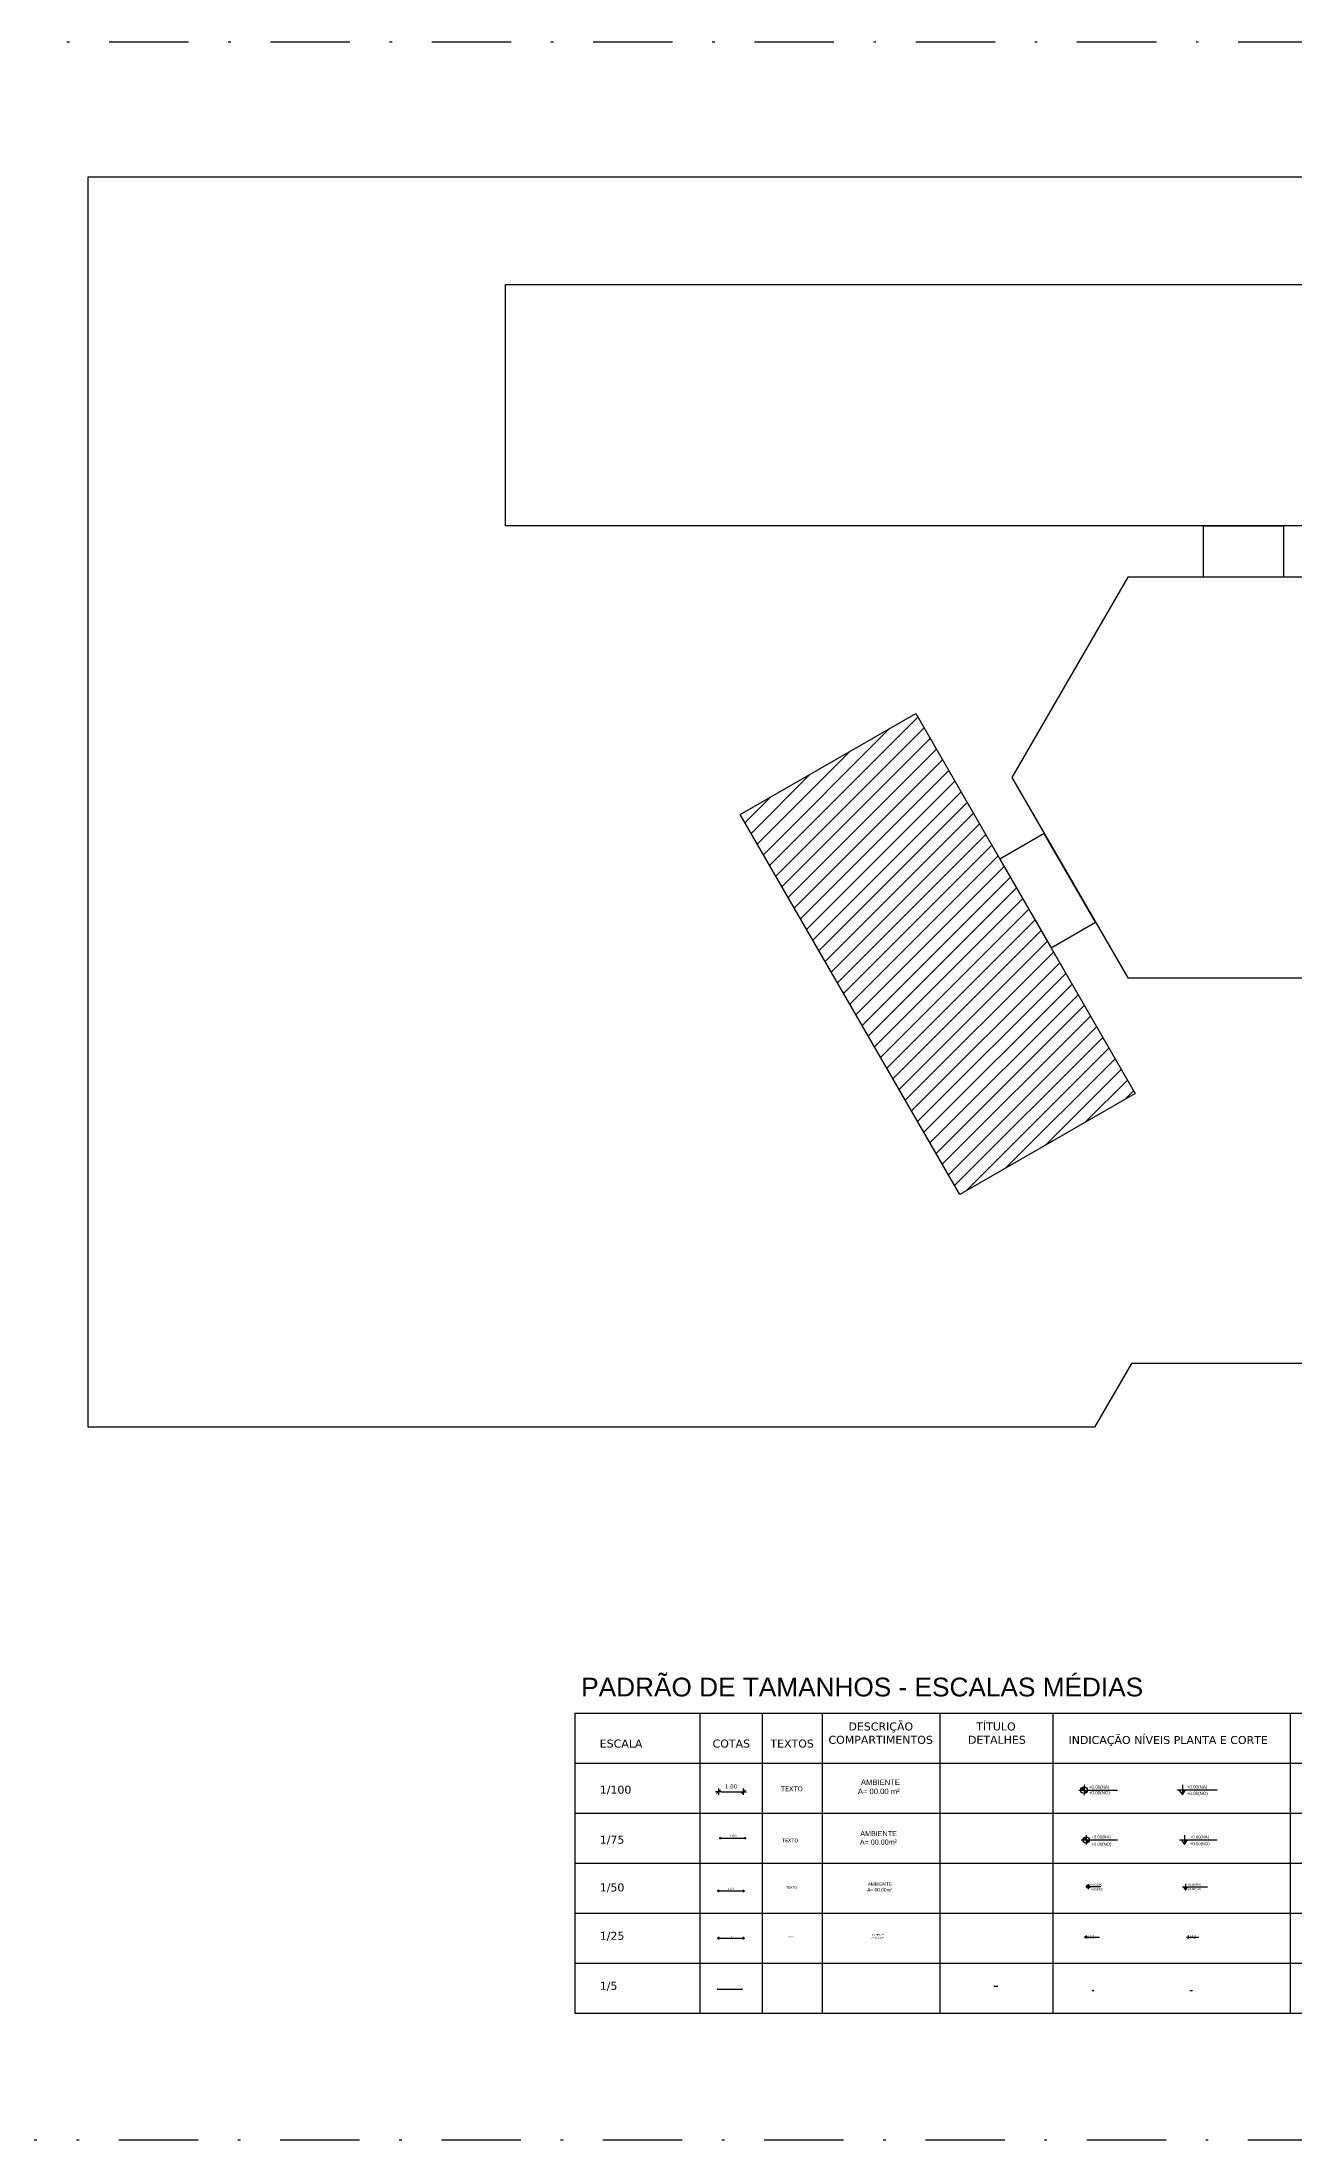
# Model space of a CAD drawing. Extents: x 11 to 195, y 73 to 157.
# Drawn here: x 92.4 to 142.4, y 72.8 to 156.8 of the extents above; entities that cross this region are included whole.
import ezdxf

# ---------------------------------------------------------------- set-up
doc = ezdxf.new("R2010")
doc.units = 0
doc.header["$LTSCALE"] = 0.005
doc.header["$PDMODE"] = 3
doc.linetypes.add('DASHDOT', pattern=[25.4, 12.7, -6.35, 0, -6.35])
doc.layers.get('0').update_dxf_attribs({"linetype": 'CONTINUOUS'})
doc.layers.get('DEFPOINTS').update_dxf_attribs({"linetype": 'CONTINUOUS'})
for name, color, linetype in [('A-01', 1, 'CONTINUOUS'), ('ARQ-CTA-1_025', 1, 'CONTINUOUS'), ('ARQ-CTA-1_050', 1, 'CONTINUOUS'), ('ARQ-CTA-1_100', 1, 'CONTINUOUS'), ('ARQ-HTC', 9, 'CONTINUOUS'), ('ARQ-SMB-1_025', 1, 'CONTINUOUS'), ('ARQ-SMB-1_050', 1, 'CONTINUOUS'), ('ARQ-SMB-1_075', 1, 'CONTINUOUS'), ('ARQ-SMB-1_100', 1, 'CONTINUOUS'), ('ARQ-TXT', 2, 'CONTINUOUS'), ('ARQ-TXT-1_025', 6, 'CONTINUOUS'), ('ARQ-TXT-1_050', 2, 'CONTINUOUS'), ('ARQ-TXT-1_075', 2, 'CONTINUOUS')]:
    doc.layers.add(name, color=color, linetype=linetype)
doc.styles.add('ESC-50-A20', font='arial.ttf', dxfattribs={"height": 0.1})
doc.styles.add('FNDE Text Cota 0075', font='verdana.ttf', dxfattribs={"height": 0.1})
doc.styles.add('FNDE Texto Cota 0005', font='verdana.ttf', dxfattribs={"height": 0.008})
doc.styles.add('FNDE Texto Cota 0025', font='verdana.ttf', dxfattribs={"height": 0.04})
doc.styles.add('FNDE Texto Cota 0050', font='verdana.ttf', dxfattribs={"height": 0.08})
doc.styles.add('FNDE Texto Cota 0100', font='verdana.ttf', dxfattribs={"height": 0.16})
doc.dimstyles.new('FNDE 1-0005', dxfattribs={"dimscale": 2.5, "dimtxt": 0.008, "dimasz": 0.0025, "dimexe": 0.15, "dimexo": 0.15, "dimgap": 0.0025, "dimtad": 1, "dimzin": 4, "dimdsep": 46, "dimtxsty": 'FNDE Texto Cota 0005', "dimblk": 'tic', "dimcen": 0.15, "dimdle": 0.15, "dimse1": 1, "dimse2": 1, "dimclrd": 251, "dimclre": 251, "dimclrt": 256, "dimaunit": 1, "dimadec": 3, "dimazin": 0, "dimtfac": 1, "dimtix": 1, "dimtmove": 2, "dimatfit": 3, "dimldrblk": 'tic', "dimfxl": 0.15, "dimtvp": 1, "dimtolj": 1, "dimtzin": 0, "dimarcsym": 0})
doc.dimstyles.new('FNDE 1-0025', dxfattribs={"dimscale": 5, "dimtxt": 0.04, "dimasz": 0.01, "dimexe": 0.15, "dimexo": 0.15, "dimgap": 0.005, "dimtad": 1, "dimzin": 1, "dimdsep": 46, "dimtxsty": 'FNDE Texto Cota 0025', "dimblk": 'tic', "dimcen": 0.015, "dimdle": 0.15, "dimse1": 1, "dimse2": 1, "dimclrd": 251, "dimclre": 251, "dimclrt": 256, "dimaunit": 1, "dimadec": 3, "dimazin": 0, "dimtfac": 1, "dimtix": 1, "dimtmove": 2, "dimatfit": 3, "dimfxl": 0.15, "dimtvp": 1, "dimtolj": 1, "dimtzin": 0, "dimarcsym": 0})
doc.dimstyles.new('FNDE 1-0050', dxfattribs={"dimscale": 5, "dimtxt": 0.08, "dimasz": 0.01, "dimexe": 0.15, "dimexo": 0.15, "dimgap": 0.01, "dimtad": 1, "dimzin": 1, "dimdsep": 46, "dimtxsty": 'FNDE Texto Cota 0050', "dimblk": 'tic', "dimcen": 0.015, "dimdle": 0.15, "dimse1": 1, "dimse2": 1, "dimclrd": 251, "dimclre": 251, "dimclrt": 256, "dimaunit": 1, "dimadec": 3, "dimazin": 0, "dimtfac": 1, "dimtix": 1, "dimtmove": 2, "dimatfit": 3, "dimfxl": 0.15, "dimtvp": 1, "dimtolj": 1, "dimtzin": 0, "dimarcsym": 0})
doc.dimstyles.new('FNDE 1-0100', dxfattribs={"dimscale": 2.5, "dimtxt": 0.16, "dimasz": 0.05, "dimexe": 0.15, "dimexo": 0.15, "dimgap": 0.05, "dimtad": 1, "dimzin": 4, "dimdsep": 46, "dimtxsty": 'FNDE Texto Cota 0100', "dimblk": 'tic', "dimcen": 0.15, "dimdle": 0.15, "dimse1": 1, "dimse2": 1, "dimclrd": 251, "dimclre": 251, "dimclrt": 256, "dimaunit": 1, "dimadec": 3, "dimazin": 0, "dimtfac": 1, "dimtix": 1, "dimtmove": 2, "dimatfit": 3, "dimldrblk": 'tic', "dimfxl": 0.15, "dimtvp": 1, "dimtolj": 1, "dimtzin": 0, "dimarcsym": 0})
doc.dimstyles.new('FNDE 1-075', dxfattribs={"dimscale": 2.5, "dimtxt": 0.1, "dimasz": 0.015, "dimexe": 0.15, "dimexo": 0.15, "dimgap": 0.015, "dimtad": 1, "dimzin": 4, "dimdsep": 46, "dimtxsty": 'FNDE Text Cota 0075', "dimblk": 'tic', "dimcen": 0.025, "dimdle": 0.15, "dimse1": 1, "dimse2": 1, "dimclrd": 251, "dimclre": 251, "dimclrt": 256, "dimaunit": 1, "dimadec": 3, "dimazin": 0, "dimtfac": 1, "dimtix": 1, "dimtmove": 2, "dimatfit": 3, "dimldrblk": 'DOTSMALL', "dimfxl": 0.15, "dimtvp": 1, "dimtolj": 1, "dimtzin": 0, "dimarcsym": 0})

# ---------------------------------------------------------------- blocks, each defined once
blk = doc.blocks.new('FNDE-Nível Corte-1_050')
blk.add_hatch(color=251).paths.add_polyline_path([(140.657, -0.187), (140.741, -0.187), (140.657, -0.313)])
at = {"color": 251}
for p, q in [((140.531, -0.187), (141.531, -0.187)), ((140.657, -0.061), (140.657, -0.313))]:
    blk.add_line(p, q, dxfattribs=at)
blk.add_lwpolyline([(140.573, -0.187), (140.657, -0.313), (140.741, -0.187)], dxfattribs=at)
blk = doc.blocks.new('tic')
at = {"color": 251}
for p, q in [((-1, 0), (1, 0)), ((0, -1), (0, 1))]:
    blk.add_line(p, q, dxfattribs=at)
blk.add_line((-0.6, -0.6), (0.6, 0.6))
blk = doc.blocks.new('*D112')
at = {"layer": 'ARQ-CTA-1_025', "color": 251, "lineweight": -2}
blk.add_line((119.46, 80.923), (120.36, 80.923), dxfattribs=at)
at = {"layer": 'DEFPOINTS', "color": 0}
for p in [(120.41, 80.923), (119.41, 79.923), (120.41, 79.923)]:
    blk.add_point(p, dxfattribs=at)
at = {"layer": 'ARQ-CTA-1_025', "color": 251, "lineweight": -2, "xscale": 0.05, "yscale": 0.05, "zscale": 0.05, "rotation": 180}
blk.add_blockref('tic', (119.41, 80.923), dxfattribs=at)
at = {"layer": 'ARQ-CTA-1_025', "color": 251, "lineweight": -2, "xscale": 0.05, "yscale": 0.05, "zscale": 0.05}
blk.add_blockref('tic', (120.41, 80.923), dxfattribs=at)
at = {"layer": 'ARQ-CTA-1_025', "insert": (119.91, 80.969), "char_height": 0.04, "attachment_point": 5, "style": 'FNDE Texto Cota 0025'}
blk.add_mtext('\\A1;1.00', dxfattribs=at)
blk = doc.blocks.new('*D113')
at = {"layer": 'ARQ-CTA-1_100', "color": 251, "lineweight": -2}
blk.add_line((119.535, 86.778), (120.285, 86.778), dxfattribs=at)
at = {"layer": 'DEFPOINTS', "color": 0}
for p in [(120.41, 86.778), (119.41, 85.923), (120.41, 85.923)]:
    blk.add_point(p, dxfattribs=at)
at = {"layer": 'ARQ-CTA-1_100', "color": 251, "lineweight": -2, "xscale": 0.125, "yscale": 0.125, "zscale": 0.125, "rotation": 180}
blk.add_blockref('tic', (119.41, 86.778), dxfattribs=at)
at = {"layer": 'ARQ-CTA-1_100', "color": 251, "lineweight": -2, "xscale": 0.125, "yscale": 0.125, "zscale": 0.125}
blk.add_blockref('tic', (120.41, 86.778), dxfattribs=at)
at = {"layer": 'ARQ-CTA-1_100', "insert": (119.91, 86.987), "char_height": 0.16, "attachment_point": 5, "style": 'FNDE Texto Cota 0100'}
blk.add_mtext('\\A1;1.00', dxfattribs=at)
blk = doc.blocks.new('FNDE-Nível Planta-1_025')
at = {"linetype": 'Continuous', "ltscale": 0.5}
h = blk.add_hatch(color=251, dxfattribs=at)
h.paths.add_polyline_path([(135.657, 3.813), (135.657, 3.855, 0.414214), (135.615, 3.813)])
h.paths.add_polyline_path([(135.657, 3.813), (135.657, 3.771, 0.414214), (135.699, 3.813)])
at = {"color": 251}
for p, q in [((135.594, 3.813), (135.699, 3.813)), ((135.657, 3.876), (135.657, 3.75)), ((135.699, 3.813), (136.199, 3.813))]:
    blk.add_line(p, q, dxfattribs=at)
blk.add_circle((135.657, 3.813), 0.042, dxfattribs=at)
blk = doc.blocks.new('FNDE-Nível Planta-1_050')
at = {"linetype": 'Continuous', "ltscale": 0.5}
h = blk.add_hatch(color=251, dxfattribs=at)
h.paths.add_polyline_path([(135.698, 5.827), (135.698, 5.894, 0.414214), (135.631, 5.827)])
h.paths.add_polyline_path([(135.698, 5.827), (135.698, 5.76, 0.414214), (135.766, 5.827)])
at = {"color": 251}
for p, q in [((135.698, 5.928), (135.698, 5.726)), ((135.598, 5.827), (135.766, 5.827)), ((135.766, 5.827), (136.198, 5.827))]:
    blk.add_line(p, q, dxfattribs=at)
blk.add_circle((135.698, 5.827), 0.0672, dxfattribs=at)
blk = doc.blocks.new('FNDE-Nível Corte-1_100')
blk.add_hatch(color=251).paths.add_polyline_path([(140.66, 1.81), (140.82, 1.81), (140.66, 1.56)])
at = {"color": 251}
for p, q in [((140.4, 1.81), (142.4, 1.81)), ((140.66, 2.07), (140.66, 1.56))]:
    blk.add_line(p, q, dxfattribs=at)
blk.add_lwpolyline([(140.49, 1.81), (140.66, 1.56), (140.82, 1.81)], dxfattribs=at)
blk = doc.blocks.new('FNDE-Nível Corte-1_025')
blk.add_hatch(color=251).paths.add_polyline_path([(140.657, -2.479), (140.699, -2.479), (140.657, -2.542)])
at = {"color": 251}
for p, q in [((140.594, -2.479), (141.094, -2.479)), ((140.657, -2.416), (140.657, -2.542))]:
    blk.add_line(p, q, dxfattribs=at)
blk.add_lwpolyline([(140.615, -2.479), (140.657, -2.542), (140.699, -2.479)], dxfattribs=at)
blk = doc.blocks.new('FNDE-Nível Planta-1_100')
at = {"linetype": 'Continuous', "ltscale": 0.5}
h = blk.add_hatch(color=1, dxfattribs=at)
h.paths.add_polyline_path([(135.66, 7.81), (135.66, 7.98, 0.414214), (135.49, 7.81)])
h.paths.add_polyline_path([(135.66, 7.81), (135.66, 7.65, 0.414214), (135.82, 7.81)])
at = {"color": 1}
for p, q in [((135.4, 7.81), (135.82, 7.81)), ((135.66, 8.07), (135.66, 7.56)), ((135.82, 7.81), (137.34, 7.81))]:
    blk.add_line(p, q, dxfattribs=at)
blk.add_circle((135.66, 7.81), 0.168, dxfattribs=at)
blk = doc.blocks.new('*D114')
at = {"layer": 'ARQ-CTA-1_050', "color": 251, "lineweight": -2}
blk.add_line((119.46, 82.81), (120.36, 82.81), dxfattribs=at)
at = {"layer": 'DEFPOINTS', "color": 0}
for p in [(119.41, 83.355), (120.41, 83.355), (120.41, 82.81)]:
    blk.add_point(p, dxfattribs=at)
at = {"layer": 'ARQ-CTA-1_050', "color": 251, "lineweight": -2, "xscale": 0.05, "yscale": 0.05, "zscale": 0.05, "rotation": 180}
blk.add_blockref('tic', (119.41, 82.81), dxfattribs=at)
at = {"layer": 'ARQ-CTA-1_050', "color": 251, "lineweight": -2, "xscale": 0.05, "yscale": 0.05, "zscale": 0.05}
blk.add_blockref('tic', (120.41, 82.81), dxfattribs=at)
at = {"layer": 'ARQ-CTA-1_050', "insert": (119.91, 82.893), "char_height": 0.08, "attachment_point": 5, "style": 'FNDE Texto Cota 0050'}
blk.add_mtext('\\A1;1.00', dxfattribs=at)
blk = doc.blocks.new('*D115')
at = {"layer": 'ARQ-HTC', "color": 251, "linetype": 'Continuous', "lineweight": -2}
blk.add_line((119.514, 84.92), (120.439, 84.92), dxfattribs=at)
at = {"layer": 'DEFPOINTS', "color": 0, "linetype": 'Continuous'}
for p in [(119.477, 85.045), (120.477, 85.045), (120.477, 84.92)]:
    blk.add_point(p, dxfattribs=at)
at = {"layer": 'ARQ-HTC', "color": 251, "linetype": 'Continuous', "lineweight": -2, "xscale": 0.0375, "yscale": 0.0375, "zscale": 0.0375, "rotation": 180}
blk.add_blockref('tic', (119.477, 84.92), dxfattribs=at)
at = {"layer": 'ARQ-HTC', "color": 251, "linetype": 'Continuous', "lineweight": -2, "xscale": 0.0375, "yscale": 0.0375, "zscale": 0.0375}
blk.add_blockref('tic', (120.477, 84.92), dxfattribs=at)
at = {"layer": 'ARQ-HTC', "linetype": 'Continuous', "insert": (119.977, 85.01), "char_height": 0.1, "attachment_point": 5, "style": 'FNDE Text Cota 0075'}
blk.add_mtext('\\A1;1.00', dxfattribs=at)
blk = doc.blocks.new('_DotSmall')
at = {"color": 0, "linetype": 'ByBlock', "const_width": 0.5}
blk.add_lwpolyline([(-0.0625, 0, 1), (0.0625, 0, 1)], format="xyb", close=True, dxfattribs=at)
blk = doc.blocks.new('*D116')
at = {"layer": 'ARQ-HTC', "color": 251, "linetype": 'Continuous', "lineweight": -2}
blk.add_line((119.37, 78.887), (120.358, 78.887), dxfattribs=at)
at = {"layer": 'DEFPOINTS', "color": 0, "linetype": 'Continuous'}
for p in [(119.364, 78.964), (120.364, 78.982), (120.364, 78.887)]:
    blk.add_point(p, dxfattribs=at)
at = {"layer": 'ARQ-HTC', "color": 251, "linetype": 'Continuous', "lineweight": -2, "xscale": 0.00625, "yscale": 0.00625, "zscale": 0.00625, "rotation": 180}
blk.add_blockref('tic', (119.364, 78.887), dxfattribs=at)
at = {"layer": 'ARQ-HTC', "color": 251, "linetype": 'Continuous', "lineweight": -2, "xscale": 0.00625, "yscale": 0.00625, "zscale": 0.00625}
blk.add_blockref('tic', (120.364, 78.887), dxfattribs=at)
at = {"layer": 'ARQ-HTC', "linetype": 'Continuous', "insert": (119.864, 78.897), "char_height": 0.008, "attachment_point": 5, "style": 'FNDE Texto Cota 0005'}
blk.add_mtext('\\A1;1.00', dxfattribs=at)

msp = doc.modelspace()

# ---------------------------------------------------------------- hatches: boundary and pattern name
at = {"layer": 'A-01'}
h = msp.add_hatch(dxfattribs=at)
h.set_pattern_fill('ANSI31', color=10, scale=0.15, style=0)
h.set_pattern_definition([(45, (84.715, 34.5555), (-0.3367596, 0.3367596), [])])
h.paths.add_polyline_path([(120.281, 125.858), (127.295, 129.908), (136.07, 114.709), (129.056, 110.659)])

# ---------------------------------------------------------------- linework, layer by layer
at = {"color": 251}
for p, q in [((113.66, 89.923), (113.66, 77.923)), ((113.66, 89.923), (162.533, 89.923)), ((118.66, 89.923), (118.66, 77.923)), ((121.16, 89.923), (121.16, 77.923)), ((123.55, 89.923), (123.55, 77.923)), ((128.265, 89.923), (128.265, 77.923)), ((132.781, 89.923), (132.781, 77.923)), ((142.275, 89.923), (142.275, 77.923)), ((113.66, 87.923), (162.533, 87.923)), ((113.66, 87.923), (162.533, 87.923)), ((113.66, 85.923), (162.533, 85.923)), ((113.66, 83.923), (162.533, 83.923)), ((113.66, 81.923), (162.533, 81.923)), ((113.66, 79.923), (162.533, 79.923)), ((113.66, 77.923), (162.533, 77.923))]:
    msp.add_line(p, q, dxfattribs=at)
at = {"linetype": 'DASHDOT', "ltscale": 50}
msp.add_lwpolyline([(11.195, 156.761), (195.357, 156.761), (195.357, 72.847), (11.195, 72.847)], close=True, dxfattribs=at)
at = {"layer": 'A-01', "color": 3}
for points in [[(134.449, 101.361), (94.199, 101.361), (94.199, 151.361), (174.199, 151.361), (174.199, 101.361), (171.949, 101.361), (170.478, 103.908), (163.92, 103.908), (162.449, 101.361), (146.349, 101.361), (144.878, 103.908), (135.92, 103.908), (134.449, 101.361)], [(132.708, 120.53), (134.485, 121.555), (132.437, 125.106), (130.659, 124.082), (132.708, 120.53)]]:
    msp.add_lwpolyline(points, dxfattribs=at)
for points in [[(110.888, 147.061), (169.888, 147.061), (169.888, 137.411), (110.888, 137.411)], [(138.799, 137.411), (141.999, 137.411), (141.999, 135.356), (138.799, 135.356)], [(145.027, 135.356), (135.772, 135.356), (131.145, 127.341), (135.772, 119.326), (145.027, 119.326), (149.654, 127.341)], [(120.281, 125.858), (127.295, 129.908), (136.07, 114.709), (129.056, 110.659)]]:
    msp.add_lwpolyline(points, close=True, dxfattribs=at)
at = {"layer": 'ARQ-HTC', "color": 5, "linetype": 'Continuous'}
msp.add_line((130.424, 79.001), (130.58, 79.001), dxfattribs=at)

# ---------------------------------------------------------------- block references
at = {"layer": 'ARQ-SMB-1_025'}
for name, p in [('FNDE-Nível Planta-1_025', (-1.551, 77.152)), ('FNDE-Nível Corte-1_025', (-2.472, 83.444))]:
    msp.add_blockref(name, p, dxfattribs=at)
at = {"layer": 'ARQ-SMB-1_050'}
for name, p in [('FNDE-Nível Planta-1_050', (-1.505, 77.155)), ('FNDE-Nível Corte-1_050', (-2.57, 83.155))]:
    msp.add_blockref(name, p, dxfattribs=at)
at = {"layer": 'ARQ-SMB-1_050', "xscale": 0.1, "yscale": 0.1, "zscale": 0.1}
for name, p in [('FNDE-Nível Planta-1_050', (120.802, 78.25)), ('FNDE-Nível Corte-1_050', (124.212, 78.85))]:
    msp.add_blockref(name, p, dxfattribs=at)
at = {"layer": 'ARQ-SMB-1_100'}
for name, p, xscale, yscale, zscale in [('FNDE-Nível Planta-1_100', (25.498, 80.593), 0.8, 0.8, 0.8), ('FNDE-Nível Corte-1_100', (25.43, 85.401), 0.8, 0.8, 0.8), ('FNDE-Nível Planta-1_100', (32.365, 78.991), 0.75, 0.75, 0.75), ('FNDE-Nível Corte-1_100', (32.55, 83.491), 0.75, 0.75, 0.75)]:
    msp.add_blockref(name, p, dxfattribs=dict(at, xscale=xscale, yscale=yscale, zscale=zscale))

# ---------------------------------------------------------------- texts
at = {"layer": 'ARQ-SMB-1_025', "style": 'ESC-50-A20'}
for tag, p, s in [('+0.00(NA)', (134.169, 80.999), 'NA'), ('+0.00(NO)', (134.169, 80.903), 'NO'), ('+0.00(NA)', (138.247, 80.998), 'NA'), ('+0.00(NO)', (138.248, 80.908), 'NO')]:
    msp.add_attdef(tag, p, s, height=0.04, dxfattribs=at)
at = {"layer": 'ARQ-SMB-1_050', "style": 'ESC-50-A20'}
for tag, p, s, height in [('+0.00(NA)', (134.246, 83.027), 'NA', 0.08), ('+0.00(NA)', (138.181, 83.026), 'NA', 0.08), ('+0.00(NO)', (134.248, 82.835), 'NO', 0.08), ('+0.00(NO)', (138.183, 82.846), 'NO', 0.08), ('+0.00(NA)', (134.378, 78.837), 'NA', 0.008), ('+0.00(NO)', (134.378, 78.818), 'NO', 0.008), ('+0.00(NA)', (138.287, 78.837), 'NA', 0.008), ('+0.00(NO)', (138.287, 78.819), 'NO', 0.008)]:
    msp.add_attdef(tag, p, s, height=height, dxfattribs=at)
at = {"layer": 'ARQ-SMB-1_075', "style": 'ESC-50-A20'}
for tag, p, s in [('+0.00(NA)', (134.324, 84.91), 'NA'), ('+0.00(NA)', (138.259, 84.91), 'NA'), ('+0.00(NO)', (138.261, 84.64), 'NO'), ('+0.00(NO)', (134.327, 84.622), 'NO')]:
    msp.add_attdef(tag, p, s, height=0.12, dxfattribs=at)
at = {"layer": 'ARQ-SMB-1_100', "style": 'ESC-50-A20'}
for tag, p, s in [('+0.00(NA)', (134.22, 86.903), 'NA'), ('+0.00(NO)', (134.22, 86.675), 'NA'), ('+0.00(NA)', (138.132, 86.907), 'NA'), ('+0.00(NO)', (138.136, 86.648), 'NO')]:
    msp.add_attdef(tag, p, s, height=0.128, dxfattribs=at)
at = {"layer": 'ARQ-TXT', "attachment_point": 1, "style": 'ESC-50-A20'}
for s, width, gutter_width, insert, char_height in [('PADRÃO DE TAMANHOS - ESCALAS MÉDIAS', 23.10605, 12.5, (113.92, 91.34), 0.75), ('\\pi1.0553;{\\fVerdana|b0|i0|c0|p34;DESCRIÇÃO \\P\\pi0.25715;COMPARTIMENTOS}', 4.7147, 0.5, (123.55, 89.549), 0.32), ('\\pi1.4497;{\\fVerdana|b0|i0|c0|p34;TÍTULO\\P\\pi1.1201;DETALHES}', 4.51623, 0.5, (128.265, 89.549), 0.32), ('\\pi0.6234;{\\fVerdana|b0|i0|c0|p34;INDICAÇÃO NÍVEIS PLANTA E CORTE}', 9.49351, 0.5, (132.781, 89.008), 0.32), ('{\\fVerdana|b0|i0|c0|p34;ESCALA}', 4, 0.5, (114.66, 88.864), 0.32), ('\\pi0.51168;{\\fVerdana|b0|i0|c0|p34;COTAS}', 2.5, 0.5, (118.66, 88.864), 0.32), ('\\pi0.32317;{\\fVerdana|b0|i0|c0|p34;TEXTOS}', 2.39053, 0.5, (121.16, 88.864), 0.32), ('{\\fVerdana|b0|i0|c0|p34;1/100}', 8.52818, 0.5, (114.66, 87.019), 0.32), ('{\\fVerdana|b0|i0|c0|p34;1/75}', 8.52818, 0.5, (114.66, 85.019), 0.32), ('{\\fVerdana|b0|i0|c0|p34;1/50}', 8.52818, 0.5, (114.66, 83.111), 0.32), ('{\\fVerdana|b0|i0|c0|p34;1/25}', 8.52818, 0.5, (114.66, 81.175), 0.32), ('{\\fVerdana|b0|i0|c0|p34;1/5}', 8.52818, 0.5, (114.66, 79.175), 0.32)]:
    msp.add_mtext_dynamic_manual_height_columns(s, width=width, gutter_width=gutter_width, heights=[0], dxfattribs=dict(at, insert=insert, char_height=char_height))
at = {"layer": 'ARQ-TXT-1_025', "color": 3, "insert": (130.346, 78.984), "char_height": 0.012, "width": 0.23272, "attachment_point": 7, "style": 'ESC-50-A20'}
msp.add_mtext('\\pi0.079352;DETALHE 2 - VISTA\\P\\pi0.1406;{\\C256;ESCALA 1/5}', dxfattribs=at)
at = {"layer": 'ARQ-TXT-1_050', "attachment_point": 1, "style": 'ESC-50-A20'}
for s, width, insert, char_height in [('\\pi1.0649;AMBIENTE     \\P\\pi0.94075;A= 00.00 m²', 3.27851, (124.041, 87.267), 0.21845), ('\\pi0.47118;AMBIENTE       \\P\\pi0.45365;A= 00.00m²', 2.38952, (124.609, 85.208), 0.2048), ('\\pi0.71237;AMBIENTE       \\P\\pi0.70069;A= 00.00m²', 2.38952, (124.659, 83.152), 0.13653), ('\\pi0.95357;AMBIENTE       \\P\\pi0.94772;A= 00.00m²', 2.38952, (124.585, 81.088), 0.06827)]:
    msp.add_mtext_dynamic_manual_height_columns(s, width=width, gutter_width=1, heights=[0], dxfattribs=dict(at, insert=insert, char_height=char_height))
at = {"layer": 'ARQ-TXT-1_075', "attachment_point": 1, "style": 'ESC-50-A20'}
for width, insert, char_height in [(1.64607, (121.904, 86.992), 0.192), (1.60806, (121.942, 84.902), 0.144), (1.43813, (122.112, 82.997), 0.096), (1.34738, (122.203, 81.009), 0.048), (1.23336, (122.317, 78.885), 0.0096)]:
    msp.add_mtext_dynamic_manual_height_columns('{\\fVerdana|b0|i0|c0|p34;TEXTO}', width=width, gutter_width=0.5, heights=[0], dxfattribs=dict(at, insert=insert, char_height=char_height))

# ---------------------------------------------------------------- dimensions: what is measured, and where the dimension line sits
at = {"layer": 'ARQ-CTA-1_025'}
dim = msp.add_linear_dim(base=(120.41, 80.923), p1=(119.41, 79.923), p2=(120.41, 79.923), dimstyle='FNDE 1-0025', dxfattribs=at)
dim.commit()
dim.dimension.update_dxf_attribs({"geometry": '*D112', "text_midpoint": (119.91, 80.969)})
at = {"layer": 'ARQ-CTA-1_050'}
dim = msp.add_linear_dim(base=(120.41, 82.81), p1=(119.41, 83.355), p2=(120.41, 83.355), dimstyle='FNDE 1-0050', override={"dimtad": 0}, dxfattribs=at)
dim.commit()
dim.dimension.update_dxf_attribs({"geometry": '*D114', "text_midpoint": (119.91, 82.893)})
at = {"layer": 'ARQ-CTA-1_100'}
dim = msp.add_linear_dim(base=(120.41, 86.778), p1=(119.41, 85.923), p2=(120.41, 85.923), dimstyle='FNDE 1-0100', dxfattribs=at)
dim.commit()
dim.dimension.update_dxf_attribs({"geometry": '*D113', "text_midpoint": (119.91, 86.987)})
at = {"layer": 'ARQ-HTC', "linetype": 'Continuous'}
for base, p1, p2, dimstyle, picture, middle in [((120.477, 84.92), (119.477, 85.045), (120.477, 85.045), 'FNDE 1-075', '*D115', (119.977, 85.01)), ((120.364, 78.887), (119.364, 78.964), (120.364, 78.982), 'FNDE 1-0005', '*D116', (119.864, 78.897))]:
    dim = msp.add_linear_dim(base=base, p1=p1, p2=p2, dimstyle=dimstyle, dxfattribs=at)
    dim.commit()
    dim.dimension.update_dxf_attribs({"geometry": picture, "text_midpoint": middle})

doc.saveas('drawing.dxf')
